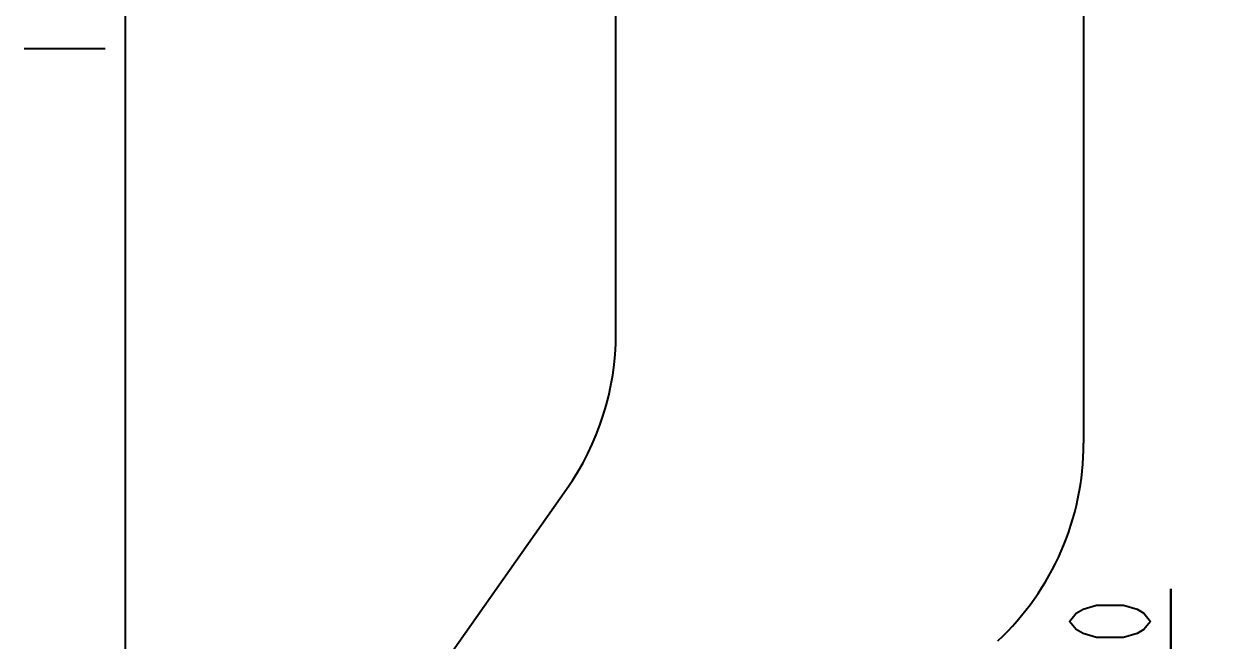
# Model space of a CAD drawing. Header units: millimetres. Extents: x 7 to 507, y -14 to 339.
# Drawn here: x 34.98 to 79.4, y 130.49 to 153.32 of the extents above; entities that cross this region are included whole.
import ezdxf

# ---------------------------------------------------------------- set-up
doc = ezdxf.new("R2010")
doc.units = ezdxf.units.MM
doc.header["$LTSCALE"] = 23.1
doc.layers.get('0').update_dxf_attribs({"linetype": 'CONTINUOUS'})
doc.styles.get("Standard").update_dxf_attribs({"font": 'simplex.shx', "width": 0.8})
doc.dimstyles.new('DIMSTYLE_1', dxfattribs={"dimtxt": 3, "dimasz": 3, "dimexe": 2, "dimexo": 0.35, "dimgap": 0.75, "dimtad": 1, "dimdec": 3, "dimzin": 0, "dimdsep": 46, "dimtxsty": 'Standard', "dimcen": 0.09, "dimadec": 3, "dimazin": 0, "dimtp": 0.001, "dimtm": 0.001, "dimtfac": 1, "dimtdec": 3, "dimtofl": 0, "dimtmove": 0, "dimatfit": 3, "dimfxl": 0, "dimtolj": 1, "dimtzin": 0, "dimarcsym": 0})

# ---------------------------------------------------------------- blocks, each defined once
blk = doc.blocks.new('_FILLED')
at = {"color": 0, "linetype": 'ByBlock'}
blk.add_solid([(0, 0), (-1, 0.133), (-1, -0.133)], dxfattribs=at)
blk = doc.blocks.new('*D01')
at = {"color": 2}
for p, q in [((37.977, 209.959), (36.727, 209.959)), ((57.718, 209.959), (37.977, 209.959)), ((38.727, 209.959), (38.727, 156.968)), ((38.727, 103.976), (38.727, 156.968)), ((37.977, 103.976), (36.727, 103.976)), ((48.321, 103.976), (37.977, 103.976))]:
    blk.add_line(p, q, dxfattribs=at)
at = {"color": 2, "xscale": 3, "yscale": 3, "zscale": 3}
for p, rotation in [((38.727, 209.959), 90), ((38.727, 103.976), 270)]:
    blk.add_blockref('_FILLED', p, dxfattribs=dict(at, rotation=rotation))
blk = doc.blocks.new('*D1617')
at = {"color": 2}
for p, q in [((77.395, 105.676), (77.395, 132.42)), ((77.395, 132.42), (77.395, 104.826)), ((53.468, 105.676), (76.645, 105.676)), ((76.645, 105.676), (79.395, 105.676)), ((77.395, 98.976), (77.395, 104.826)), ((58.618, 103.976), (76.645, 103.976)), ((76.645, 103.976), (79.395, 103.976)), ((77.395, 103.976), (77.395, 98.976))]:
    blk.add_line(p, q, dxfattribs=at)
at = {"color": 2, "xscale": 3, "yscale": 3, "zscale": 3}
for p, rotation in [((77.395, 105.676), 270), ((77.395, 103.976), 90)]:
    blk.add_blockref('_FILLED', p, dxfattribs=dict(at, rotation=rotation))

msp = doc.modelspace()

# ---------------------------------------------------------------- linework, layer by layer
at = {"color": 7}
for p, q in [((56.8681, 141.8642), (56.8681, 193.0195)), ((74.1681, 187.2745), (74.1681, 137.807)), ((49.2924, 127.9396), (55.0439, 136.106))]:
    msp.add_line(p, q, dxfattribs=at)
at = {"color": 2}
msp.add_line((34.977, 152.4168), (37.977, 152.4168), dxfattribs=at)
msp.add_lwpolyline([(76.6453, 131.2196), (76.3953, 130.9196), (76.1453, 130.7696), (75.6453, 130.6196), (74.6453, 130.6196), (74.1453, 130.7696), (73.8953, 130.9196), (73.6453, 131.2196), (73.8953, 131.5196), (74.1453, 131.6696), (74.6453, 131.8196), (75.6453, 131.8196), (76.1453, 131.6696), (76.3953, 131.5196), (76.6453, 131.2196)], dxfattribs=at)
at = {"color": 7}
for centre, start in [((46.8681, 141.8642), 324.84313), ((64.1681, 137.807), 313)]:
    msp.add_arc(centre, 10, start, 360, dxfattribs=at)

# ---------------------------------------------------------------- dimensions: what is measured, and where the dimension line sits
at = {"color": 2}
for base, p1, p2, angle, text, picture, middle in [((38.727, 103.9765), (58.0681, 209.9585), (48.6709, 103.9765), 270, '105.98', '*D01', (38.727, 151.2168)), ((77.3953, 105.6765), (58.2681, 103.9765), (53.1181, 105.6765), 90, '*1.70{\\fSymbol_ASME;\\W1.0;±}0.20', '*D1617', (77.3953, 108.5558))]:
    dim = msp.add_linear_dim(base=base, p1=p1, p2=p2, angle=angle, text=text, dimstyle='DIMSTYLE_1', dxfattribs=at)
    dim.commit()
    dim.dimension.update_dxf_attribs({"geometry": picture, "text_midpoint": middle, "dimtype": 160})

doc.saveas('drawing.dxf')
